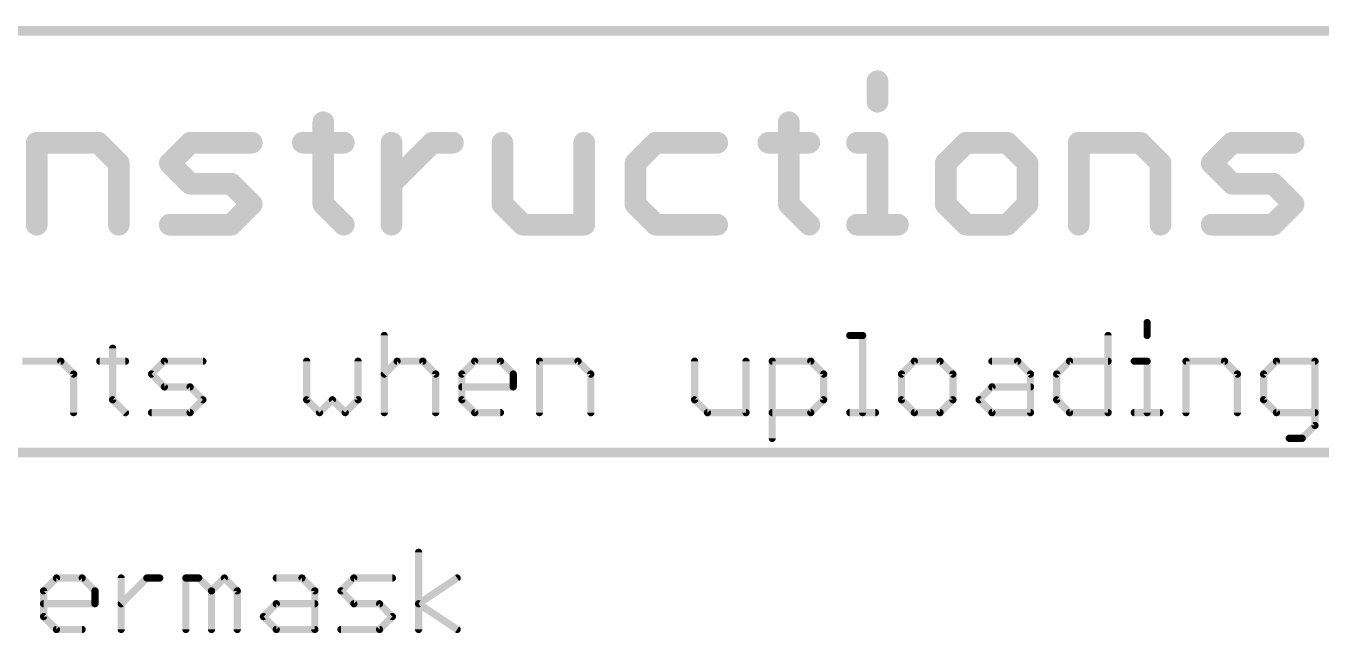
# Model space of a CAD drawing. Extents: x -41 to 92, y -75 to 33.
# Drawn here: x 16.37 to 43.7, y -36.83 to -24.03 of the extents above; entities that cross this region are included whole.
import ezdxf

# ---------------------------------------------------------------- set-up
doc = ezdxf.new("R2010")
doc.units = 0
doc.layers.add('51', color=53, linetype='CONTINUOUS')

msp = doc.modelspace()

# ---------------------------------------------------------------- linework, layer by layer
at = {"layer": '51'}
for points, const_width in [([(-10.16, -24.13), (91.44, -24.13)], 0.2032), ([(34.3369, -25.1942), (34.3369, -25.6264)], 0.4572), ([(22.6429, -26.0586), (22.6429, -27.7872)], 0.4572), ([(32.4658, -26.0586), (32.4658, -27.7872)], 0.4572), ([(16.5976, -28.2194), (16.5976, -26.4907)], 0.4572), ([(16.5976, -26.4907), (17.8941, -26.4907)], 0.4572), ([(17.8941, -26.4907), (18.3263, -26.9229)], 0.4572), ([(19.4042, -26.9229), (19.8363, -26.4907)], 0.4572), ([(19.8363, -26.4907), (21.1328, -26.4907)], 0.4572), ([(22.2107, -26.4907), (23.0751, -26.4907)], 0.4572), ([(24.0818, -28.2194), (24.0818, -26.4907)], 0.4572), ([(24.0818, -27.3551), (24.9461, -26.4907)], 0.4572), ([(24.9461, -26.4907), (25.3783, -26.4907)], 0.4572), ([(26.4206, -26.4907), (26.4206, -27.7872)], 0.4572), ([(28.1492, -28.2194), (28.1492, -26.4907)], 0.4572), ([(29.6593, -26.4907), (29.2271, -26.9229)], 0.4572), ([(30.9558, -26.4907), (29.6593, -26.4907)], 0.4572), ([(32.0337, -26.4907), (32.898, -26.4907)], 0.4572), ([(33.9047, -26.4907), (34.3369, -26.4907)], 0.4572), ([(34.3369, -26.4907), (34.3369, -28.2194)], 0.4572), ([(36.2079, -26.4907), (35.7757, -26.9229)], 0.4572), ([(37.0722, -26.4907), (36.2079, -26.4907)], 0.4572), ([(37.5044, -26.9229), (37.0722, -26.4907)], 0.4572), ([(38.5823, -28.2194), (38.5823, -26.4907)], 0.4572), ([(38.5823, -26.4907), (39.8788, -26.4907)], 0.4572), ([(39.8788, -26.4907), (40.311, -26.9229)], 0.4572), ([(41.3889, -26.9229), (41.821, -26.4907)], 0.4572), ([(41.821, -26.4907), (43.1175, -26.4907)], 0.4572), ([(18.3263, -26.9229), (18.3263, -28.2194)], 0.4572), ([(19.8363, -27.3551), (19.4042, -26.9229)], 0.4572), ([(29.2271, -26.9229), (29.2271, -27.7872)], 0.4572), ([(35.7757, -26.9229), (35.7757, -27.7872)], 0.4572), ([(37.5044, -27.7872), (37.5044, -26.9229)], 0.4572), ([(40.311, -26.9229), (40.311, -28.2194)], 0.4572), ([(41.821, -27.3551), (41.3889, -26.9229)], 0.4572), ([(20.7007, -27.3551), (19.8363, -27.3551)], 0.4572), ([(21.1328, -27.7872), (20.7007, -27.3551)], 0.4572), ([(42.6854, -27.3551), (41.821, -27.3551)], 0.4572), ([(43.1175, -27.7872), (42.6854, -27.3551)], 0.4572), ([(20.7007, -28.2194), (21.1328, -27.7872)], 0.4572), ([(22.6429, -27.7872), (23.0751, -28.2194)], 0.4572), ([(26.4206, -27.7872), (26.8527, -28.2194)], 0.4572), ([(29.2271, -27.7872), (29.6593, -28.2194)], 0.4572), ([(32.4658, -27.7872), (32.898, -28.2194)], 0.4572), ([(35.7757, -27.7872), (36.2079, -28.2194)], 0.4572), ([(37.0722, -28.2194), (37.5044, -27.7872)], 0.4572), ([(42.6854, -28.2194), (43.1175, -27.7872)], 0.4572), ([(19.4042, -28.2194), (20.7007, -28.2194)], 0.4572), ([(26.8527, -28.2194), (28.1492, -28.2194)], 0.4572), ([(29.6593, -28.2194), (30.9558, -28.2194)], 0.4572), ([(33.9047, -28.2194), (34.769, -28.2194)], 0.4572), ([(36.2079, -28.2194), (37.0722, -28.2194)], 0.4572), ([(41.3889, -28.2194), (42.6854, -28.2194)], 0.4572), ([(40.0263, -30.2836), (40.0263, -30.5548)], 0.1524), ([(23.9293, -30.5548), (23.9293, -32.1818)], 0.1524), ([(33.7523, -30.5548), (34.0234, -30.5548)], 0.1524), ([(34.0234, -30.5548), (34.0234, -32.1818)], 0.1524), ([(39.2027, -30.5548), (39.2027, -32.1818)], 0.1524), ([(18.1976, -30.826), (18.1976, -31.9106)], 0.1524), ([(16.2893, -31.0971), (17.1028, -31.0971)], 0.1524), ([(17.1028, -31.0971), (17.3739, -31.3683)], 0.1524), ([(17.9264, -31.0971), (18.4687, -31.0971)], 0.1524), ([(19.0179, -31.3683), (19.289, -31.0971)], 0.1524), ([(19.289, -31.0971), (20.1025, -31.0971)], 0.1524), ([(22.2922, -31.0971), (22.2922, -31.9106)], 0.1524), ([(23.3768, -31.9106), (23.3768, -31.0971)], 0.1524), ([(23.9293, -31.3683), (24.2005, -31.0971)], 0.1524), ([(24.2005, -31.0971), (24.7428, -31.0971)], 0.1524), ([(24.7428, -31.0971), (25.014, -31.3683)], 0.1524), ([(25.5665, -31.3683), (25.8376, -31.0971)], 0.1524), ([(25.8376, -31.0971), (26.38, -31.0971)], 0.1524), ([(26.38, -31.0971), (26.6511, -31.3683)], 0.1524), ([(27.2036, -32.1818), (27.2036, -31.0971)], 0.1524), ([(27.2036, -31.0971), (28.0171, -31.0971)], 0.1524), ([(28.0171, -31.0971), (28.2883, -31.3683)], 0.1524), ([(30.4779, -31.0971), (30.4779, -31.9106)], 0.1524), ([(31.5626, -32.1818), (31.5626, -31.0971)], 0.1524), ([(32.1151, -32.7241), (32.1151, -31.0971)], 0.1524), ([(32.1151, -31.0971), (32.9286, -31.0971)], 0.1524), ([(32.9286, -31.0971), (33.1998, -31.3683)], 0.1524), ([(35.1149, -31.0971), (34.8437, -31.3683)], 0.1524), ([(35.6572, -31.0971), (35.1149, -31.0971)], 0.1524), ([(35.9284, -31.3683), (35.6572, -31.0971)], 0.1524), ([(36.752, -31.0971), (37.2944, -31.0971)], 0.1524), ([(37.2944, -31.0971), (37.5655, -31.3683)], 0.1524), ([(38.118, -31.3683), (38.3892, -31.0971)], 0.1524), ([(38.3892, -31.0971), (39.2027, -31.0971)], 0.1524), ([(39.7552, -31.0971), (40.0263, -31.0971)], 0.1524), ([(40.0263, -31.0971), (40.0263, -32.1818)], 0.1524), ([(40.8466, -32.1818), (40.8466, -31.0971)], 0.1524), ([(40.8466, -31.0971), (41.6601, -31.0971)], 0.1524), ([(41.6601, -31.0971), (41.9313, -31.3683)], 0.1524), ([(42.7549, -31.0971), (42.4838, -31.3683)], 0.1524), ([(43.5684, -31.0971), (42.7549, -31.0971)], 0.1524), ([(43.5684, -32.453), (43.5684, -31.0971)], 0.1524), ([(17.3739, -31.3683), (17.3739, -32.1818)], 0.1524), ([(19.289, -31.6395), (19.0179, -31.3683)], 0.1524), ([(25.014, -31.3683), (25.014, -32.1818)], 0.1524), ([(25.5665, -31.9106), (25.5665, -31.3683)], 0.1524), ([(26.6511, -31.3683), (26.6511, -31.6395)], 0.1524), ([(28.2883, -31.3683), (28.2883, -32.1818)], 0.1524), ([(33.1998, -31.3683), (33.1998, -31.9106)], 0.1524), ([(34.8437, -31.3683), (34.8437, -31.9106)], 0.1524), ([(35.9284, -31.9106), (35.9284, -31.3683)], 0.1524), ([(37.5655, -31.3683), (37.5655, -32.1818)], 0.1524), ([(38.118, -31.9106), (38.118, -31.3683)], 0.1524), ([(41.9313, -31.3683), (41.9313, -32.1818)], 0.1524), ([(42.4838, -31.3683), (42.4838, -31.9106)], 0.1524), ([(19.8314, -31.6395), (19.289, -31.6395)], 0.1524), ([(20.1025, -31.9106), (19.8314, -31.6395)], 0.1524), ([(26.6511, -31.6395), (25.5665, -31.6395)], 0.1524), ([(36.4809, -31.9106), (36.752, -31.6395)], 0.1524), ([(36.752, -31.6395), (37.5655, -31.6395)], 0.1524), ([(18.1976, -31.9106), (18.4687, -32.1818)], 0.1524), ([(19.8314, -32.1818), (20.1025, -31.9106)], 0.1524), ([(22.2922, -31.9106), (22.5633, -32.1818)], 0.1524), ([(22.5633, -32.1818), (22.8345, -31.9106)], 0.1524), ([(22.8345, -31.9106), (23.1057, -32.1818)], 0.1524), ([(23.1057, -32.1818), (23.3768, -31.9106)], 0.1524), ([(25.8376, -32.1818), (25.5665, -31.9106)], 0.1524), ([(30.4779, -31.9106), (30.7491, -32.1818)], 0.1524), ([(33.1998, -31.9106), (32.9286, -32.1818)], 0.1524), ([(34.8437, -31.9106), (35.1149, -32.1818)], 0.1524), ([(35.6572, -32.1818), (35.9284, -31.9106)], 0.1524), ([(36.752, -32.1818), (36.4809, -31.9106)], 0.1524), ([(38.3892, -32.1818), (38.118, -31.9106)], 0.1524), ([(42.4838, -31.9106), (42.7549, -32.1818)], 0.1524), ([(19.0179, -32.1818), (19.8314, -32.1818)], 0.1524), ([(26.38, -32.1818), (25.8376, -32.1818)], 0.1524), ([(30.7491, -32.1818), (31.5626, -32.1818)], 0.1524), ([(32.9286, -32.1818), (32.1151, -32.1818)], 0.1524), ([(33.7523, -32.1818), (34.2946, -32.1818)], 0.1524), ([(35.1149, -32.1818), (35.6572, -32.1818)], 0.1524), ([(37.5655, -32.1818), (36.752, -32.1818)], 0.1524), ([(39.2027, -32.1818), (38.3892, -32.1818)], 0.1524), ([(39.7552, -32.1818), (40.2975, -32.1818)], 0.1524), ([(42.7549, -32.1818), (43.5684, -32.1818)], 0.1524), ([(43.2973, -32.7241), (43.5684, -32.453)], 0.1524), ([(43.0261, -32.7241), (43.2973, -32.7241)], 0.1524), ([(-10.16, -33.02), (91.44, -33.02)], 0.2032), ([(24.6536, -36.7538), (24.6536, -35.1268)], 0.1524), ([(16.7407, -35.9403), (17.0118, -35.6691)], 0.1524), ([(17.0118, -35.6691), (17.5542, -35.6691)], 0.1524), ([(17.5542, -35.6691), (17.8253, -35.9403)], 0.1524), ([(18.3778, -36.7538), (18.3778, -35.6691)], 0.1524), ([(18.3778, -36.2115), (18.9202, -35.6691)], 0.1524), ([(18.9202, -35.6691), (19.1913, -35.6691)], 0.1524), ([(19.7421, -36.7538), (19.7421, -35.6691)], 0.1524), ([(19.7421, -35.6691), (20.0133, -35.6691)], 0.1524), ([(20.0133, -35.6691), (20.2845, -35.9403)], 0.1524), ([(20.2845, -35.9403), (20.5556, -35.6691)], 0.1524), ([(20.5556, -35.6691), (20.8268, -35.9403)], 0.1524), ([(21.6505, -35.6691), (22.1928, -35.6691)], 0.1524), ([(22.1928, -35.6691), (22.464, -35.9403)], 0.1524), ([(23.0165, -35.9403), (23.2876, -35.6691)], 0.1524), ([(23.2876, -35.6691), (24.1011, -35.6691)], 0.1524), ([(24.6536, -36.2115), (25.4671, -35.6691)], 0.1524), ([(16.7407, -36.4826), (16.7407, -35.9403)], 0.1524), ([(17.8253, -35.9403), (17.8253, -36.2115)], 0.1524), ([(20.2845, -35.9403), (20.2845, -36.7538)], 0.1524), ([(20.8268, -35.9403), (20.8268, -36.7538)], 0.1524), ([(22.464, -35.9403), (22.464, -36.7538)], 0.1524), ([(23.2876, -36.2115), (23.0165, -35.9403)], 0.1524), ([(17.8253, -36.2115), (16.7407, -36.2115)], 0.1524), ([(21.3793, -36.4826), (21.6505, -36.2115)], 0.1524), ([(21.6505, -36.2115), (22.464, -36.2115)], 0.1524), ([(23.8299, -36.2115), (23.2876, -36.2115)], 0.1524), ([(24.1011, -36.4826), (23.8299, -36.2115)], 0.1524), ([(25.4671, -36.7538), (24.6536, -36.2115)], 0.1524), ([(17.0118, -36.7538), (16.7407, -36.4826)], 0.1524), ([(21.6505, -36.7538), (21.3793, -36.4826)], 0.1524), ([(23.8299, -36.7538), (24.1011, -36.4826)], 0.1524), ([(17.5542, -36.7538), (17.0118, -36.7538)], 0.1524), ([(22.464, -36.7538), (21.6505, -36.7538)], 0.1524), ([(23.0165, -36.7538), (23.8299, -36.7538)], 0.1524)]:
    msp.add_lwpolyline(points, dxfattribs=dict(at, const_width=const_width))
for points, const_width in [([(34.4512, -25.1942, 1), (34.2226, -25.1942)], 0.2286), ([(34.2226, -25.6264, 1), (34.4512, -25.6264)], 0.2286), ([(22.7572, -26.0586, 1), (22.5286, -26.0586)], 0.2286), ([(32.5801, -26.0586, 1), (32.3515, -26.0586)], 0.2286), ([(16.7119, -26.4907, 1), (16.4833, -26.4907)], 0.2286), ([(16.5976, -26.3764, 1), (16.5976, -26.605)], 0.2286), ([(17.9749, -26.4099, 1), (17.8133, -26.5715)], 0.2286), ([(17.8941, -26.605, 1), (17.8941, -26.3764)], 0.2286), ([(19.8363, -26.3764, 1), (19.8363, -26.605)], 0.2286), ([(19.9172, -26.5715, 1), (19.7555, -26.4099)], 0.2286), ([(21.1328, -26.605, 1), (21.1328, -26.3764)], 0.2286), ([(22.2107, -26.3764, 1), (22.2107, -26.605)], 0.2286), ([(23.0751, -26.605, 1), (23.0751, -26.3764)], 0.2286), ([(24.1961, -26.4907, 1), (23.9675, -26.4907)], 0.2286), ([(24.9461, -26.3764, 1), (24.9461, -26.605)], 0.2286), ([(25.0269, -26.5715, 1), (24.8653, -26.4099)], 0.2286), ([(25.3783, -26.605, 1), (25.3783, -26.3764)], 0.2286), ([(26.5349, -26.4907, 1), (26.3063, -26.4907)], 0.2286), ([(28.2635, -26.4907, 1), (28.0349, -26.4907)], 0.2286), ([(29.6593, -26.3764, 1), (29.6593, -26.605)], 0.2286), ([(29.7401, -26.5715, 1), (29.5785, -26.4099)], 0.2286), ([(30.9558, -26.605, 1), (30.9558, -26.3764)], 0.2286), ([(32.0337, -26.3764, 1), (32.0337, -26.605)], 0.2286), ([(32.898, -26.605, 1), (32.898, -26.3764)], 0.2286), ([(33.9047, -26.3764, 1), (33.9047, -26.605)], 0.2286), ([(34.4512, -26.4907, 1), (34.2226, -26.4907)], 0.2286), ([(34.3369, -26.605, 1), (34.3369, -26.3764)], 0.2286), ([(36.2079, -26.3764, 1), (36.2079, -26.605)], 0.2286), ([(36.2887, -26.5715, 1), (36.1271, -26.4099)], 0.2286), ([(37.1531, -26.4099, 1), (36.9914, -26.5715)], 0.2286), ([(37.0722, -26.605, 1), (37.0722, -26.3764)], 0.2286), ([(38.6966, -26.4907, 1), (38.468, -26.4907)], 0.2286), ([(38.5823, -26.3764, 1), (38.5823, -26.605)], 0.2286), ([(39.9596, -26.4099, 1), (39.798, -26.5715)], 0.2286), ([(39.8788, -26.605, 1), (39.8788, -26.3764)], 0.2286), ([(41.821, -26.3764, 1), (41.821, -26.605)], 0.2286), ([(41.9018, -26.5715, 1), (41.7402, -26.4099)], 0.2286), ([(43.1175, -26.605, 1), (43.1175, -26.3764)], 0.2286), ([(18.4406, -26.9229, 1), (18.212, -26.9229)], 0.2286), ([(18.2455, -27.0037, 1), (18.4071, -26.8421)], 0.2286), ([(19.485, -26.8421, 1), (19.3233, -27.0037)], 0.2286), ([(19.3233, -26.8421, 1), (19.485, -27.0037)], 0.2286), ([(29.3414, -26.9229, 1), (29.1128, -26.9229)], 0.2286), ([(29.1463, -26.8421, 1), (29.3079, -27.0037)], 0.2286), ([(35.89, -26.9229, 1), (35.6614, -26.9229)], 0.2286), ([(35.6949, -26.8421, 1), (35.8566, -27.0037)], 0.2286), ([(37.6187, -26.9229, 1), (37.3901, -26.9229)], 0.2286), ([(37.4236, -27.0037, 1), (37.5852, -26.8421)], 0.2286), ([(40.4253, -26.9229, 1), (40.1967, -26.9229)], 0.2286), ([(40.2301, -27.0037, 1), (40.3918, -26.8421)], 0.2286), ([(41.4697, -26.8421, 1), (41.308, -27.0037)], 0.2286), ([(41.308, -26.8421, 1), (41.4697, -27.0037)], 0.2286), ([(19.8363, -27.2408, 1), (19.8363, -27.4694)], 0.2286), ([(19.7555, -27.4359, 1), (19.9172, -27.2742)], 0.2286), ([(20.7815, -27.2742, 1), (20.6198, -27.4359)], 0.2286), ([(20.7007, -27.4694, 1), (20.7007, -27.2408)], 0.2286), ([(24.0009, -27.2742, 1), (24.1626, -27.4359)], 0.2286), ([(41.821, -27.2408, 1), (41.821, -27.4694)], 0.2286), ([(41.7402, -27.4359, 1), (41.9018, -27.2742)], 0.2286), ([(42.7662, -27.2742, 1), (42.6045, -27.4359)], 0.2286), ([(42.6854, -27.4694, 1), (42.6854, -27.2408)], 0.2286), ([(21.2137, -27.8681, 1), (21.052, -27.7064)], 0.2286), ([(21.052, -27.8681, 1), (21.2137, -27.7064)], 0.2286), ([(22.7237, -27.7064, 1), (22.5621, -27.8681)], 0.2286), ([(26.5014, -27.7064, 1), (26.3397, -27.8681)], 0.2286), ([(29.3079, -27.7064, 1), (29.1463, -27.8681)], 0.2286), ([(32.5467, -27.7064, 1), (32.385, -27.8681)], 0.2286), ([(35.8566, -27.7064, 1), (35.6949, -27.8681)], 0.2286), ([(37.5852, -27.8681, 1), (37.4236, -27.7064)], 0.2286), ([(43.1984, -27.8681, 1), (43.0367, -27.7064)], 0.2286), ([(43.0367, -27.8681, 1), (43.1984, -27.7064)], 0.2286), ([(22.5286, -27.7872, 1), (22.7572, -27.7872)], 0.2286), ([(26.3063, -27.7872, 1), (26.5349, -27.7872)], 0.2286), ([(29.1128, -27.7872, 1), (29.3414, -27.7872)], 0.2286), ([(32.3515, -27.7872, 1), (32.5801, -27.7872)], 0.2286), ([(35.6614, -27.7872, 1), (35.89, -27.7872)], 0.2286), ([(37.3901, -27.7872, 1), (37.6187, -27.7872)], 0.2286), ([(16.4833, -28.2194, 1), (16.7119, -28.2194)], 0.2286), ([(18.212, -28.2194, 1), (18.4406, -28.2194)], 0.2286), ([(19.4042, -28.1051, 1), (19.4042, -28.3337)], 0.2286), ([(20.6198, -28.1386, 1), (20.7815, -28.3002)], 0.2286), ([(20.7007, -28.3337, 1), (20.7007, -28.1051)], 0.2286), ([(22.9942, -28.3002, 1), (23.1559, -28.1386)], 0.2286), ([(23.9675, -28.2194, 1), (24.1961, -28.2194)], 0.2286), ([(26.8527, -28.1051, 1), (26.8527, -28.3337)], 0.2286), ([(26.7719, -28.3002, 1), (26.9335, -28.1386)], 0.2286), ([(28.0349, -28.2194, 1), (28.2635, -28.2194)], 0.2286), ([(28.1492, -28.3337, 1), (28.1492, -28.1051)], 0.2286), ([(29.6593, -28.1051, 1), (29.6593, -28.3337)], 0.2286), ([(29.5785, -28.3002, 1), (29.7401, -28.1386)], 0.2286), ([(30.9558, -28.3337, 1), (30.9558, -28.1051)], 0.2286), ([(32.8172, -28.3002, 1), (32.9788, -28.1386)], 0.2286), ([(33.9047, -28.1051, 1), (33.9047, -28.3337)], 0.2286), ([(34.2226, -28.2194, 1), (34.4512, -28.2194)], 0.2286), ([(34.769, -28.3337, 1), (34.769, -28.1051)], 0.2286), ([(36.2079, -28.1051, 1), (36.2079, -28.3337)], 0.2286), ([(36.1271, -28.3002, 1), (36.2887, -28.1386)], 0.2286), ([(36.9914, -28.1386, 1), (37.1531, -28.3002)], 0.2286), ([(37.0722, -28.3337, 1), (37.0722, -28.1051)], 0.2286), ([(38.468, -28.2194, 1), (38.6966, -28.2194)], 0.2286), ([(40.1967, -28.2194, 1), (40.4253, -28.2194)], 0.2286), ([(41.3889, -28.1051, 1), (41.3889, -28.3337)], 0.2286), ([(42.6045, -28.1386, 1), (42.7662, -28.3002)], 0.2286), ([(42.6854, -28.3337, 1), (42.6854, -28.1051)], 0.2286), ([(40.0644, -30.2836, 1), (39.9882, -30.2836)], 0.0762), ([(23.9674, -30.5548, 1), (23.8912, -30.5548)], 0.0762), ([(33.7523, -30.5167, 1), (33.7523, -30.5929)], 0.0762), ([(34.0615, -30.5548, 1), (33.9853, -30.5548)], 0.0762), ([(34.0234, -30.5929, 1), (34.0234, -30.5167)], 0.0762), ([(39.2408, -30.5548, 1), (39.1646, -30.5548)], 0.0762), ([(39.9882, -30.5548, 1), (40.0644, -30.5548)], 0.0762), ([(18.2357, -30.826, 1), (18.1595, -30.826)], 0.0762), ([(17.1297, -31.0702, 1), (17.0758, -31.1241)], 0.0762), ([(17.1028, -31.1352, 1), (17.1028, -31.059)], 0.0762), ([(17.9264, -31.059, 1), (17.9264, -31.1352)], 0.0762), ([(18.4687, -31.1352, 1), (18.4687, -31.059)], 0.0762), ([(19.289, -31.059, 1), (19.289, -31.1352)], 0.0762), ([(19.316, -31.1241, 1), (19.2621, -31.0702)], 0.0762), ([(20.1025, -31.1352, 1), (20.1025, -31.059)], 0.0762), ([(22.3303, -31.0971, 1), (22.2541, -31.0971)], 0.0762), ([(23.4149, -31.0971, 1), (23.3387, -31.0971)], 0.0762), ([(24.2005, -31.059, 1), (24.2005, -31.1352)], 0.0762), ([(24.2274, -31.1241, 1), (24.1735, -31.0702)], 0.0762), ([(24.7698, -31.0702, 1), (24.7159, -31.1241)], 0.0762), ([(24.7428, -31.1352, 1), (24.7428, -31.059)], 0.0762), ([(25.8376, -31.059, 1), (25.8376, -31.1352)], 0.0762), ([(25.8646, -31.1241, 1), (25.8107, -31.0702)], 0.0762), ([(26.4069, -31.0702, 1), (26.353, -31.1241)], 0.0762), ([(26.38, -31.1352, 1), (26.38, -31.059)], 0.0762), ([(27.2417, -31.0971, 1), (27.1655, -31.0971)], 0.0762), ([(27.2036, -31.059, 1), (27.2036, -31.1352)], 0.0762), ([(28.0441, -31.0702, 1), (27.9902, -31.1241)], 0.0762), ([(28.0171, -31.1352, 1), (28.0171, -31.059)], 0.0762), ([(30.516, -31.0971, 1), (30.4398, -31.0971)], 0.0762), ([(31.6007, -31.0971, 1), (31.5245, -31.0971)], 0.0762), ([(32.1532, -31.0971, 1), (32.077, -31.0971)], 0.0762), ([(32.1151, -31.059, 1), (32.1151, -31.1352)], 0.0762), ([(32.9555, -31.0702, 1), (32.9017, -31.1241)], 0.0762), ([(32.9286, -31.1352, 1), (32.9286, -31.059)], 0.0762), ([(35.1149, -31.059, 1), (35.1149, -31.1352)], 0.0762), ([(35.1418, -31.1241, 1), (35.0879, -31.0702)], 0.0762), ([(35.6841, -31.0702, 1), (35.6303, -31.1241)], 0.0762), ([(35.6572, -31.1352, 1), (35.6572, -31.059)], 0.0762), ([(36.752, -31.059, 1), (36.752, -31.1352)], 0.0762), ([(37.3213, -31.0702, 1), (37.2674, -31.1241)], 0.0762), ([(37.2944, -31.1352, 1), (37.2944, -31.059)], 0.0762), ([(38.3892, -31.059, 1), (38.3892, -31.1352)], 0.0762), ([(38.4161, -31.1241, 1), (38.3622, -31.0702)], 0.0762), ([(39.2027, -31.1352, 1), (39.2027, -31.059)], 0.0762), ([(39.7552, -31.059, 1), (39.7552, -31.1352)], 0.0762), ([(40.0644, -31.0971, 1), (39.9882, -31.0971)], 0.0762), ([(40.0263, -31.1352, 1), (40.0263, -31.059)], 0.0762), ([(40.8847, -31.0971, 1), (40.8085, -31.0971)], 0.0762), ([(40.8466, -31.059, 1), (40.8466, -31.1352)], 0.0762), ([(41.687, -31.0702, 1), (41.6332, -31.1241)], 0.0762), ([(41.6601, -31.1352, 1), (41.6601, -31.059)], 0.0762), ([(42.7549, -31.059, 1), (42.7549, -31.1352)], 0.0762), ([(42.7819, -31.1241, 1), (42.728, -31.0702)], 0.0762), ([(43.6065, -31.0971, 1), (43.5303, -31.0971)], 0.0762), ([(43.5684, -31.1352, 1), (43.5684, -31.059)], 0.0762), ([(17.412, -31.3683, 1), (17.3358, -31.3683)], 0.0762), ([(17.347, -31.3952, 1), (17.4009, -31.3414)], 0.0762), ([(19.0448, -31.3414, 1), (18.9909, -31.3952)], 0.0762), ([(18.9909, -31.3414, 1), (19.0448, -31.3952)], 0.0762), ([(23.9024, -31.3414, 1), (23.9563, -31.3952)], 0.0762), ([(25.0521, -31.3683, 1), (24.9759, -31.3683)], 0.0762), ([(24.987, -31.3952, 1), (25.0409, -31.3414)], 0.0762), ([(25.6046, -31.3683, 1), (25.5284, -31.3683)], 0.0762), ([(25.5395, -31.3414, 1), (25.5934, -31.3952)], 0.0762), ([(26.6892, -31.3683, 1), (26.613, -31.3683)], 0.0762), ([(26.6242, -31.3952, 1), (26.6781, -31.3414)], 0.0762), ([(28.3264, -31.3683, 1), (28.2502, -31.3683)], 0.0762), ([(28.2614, -31.3952, 1), (28.3152, -31.3414)], 0.0762), ([(33.2379, -31.3683, 1), (33.1617, -31.3683)], 0.0762), ([(33.1728, -31.3952, 1), (33.2267, -31.3414)], 0.0762), ([(34.8818, -31.3683, 1), (34.8056, -31.3683)], 0.0762), ([(34.8168, -31.3414, 1), (34.8706, -31.3952)], 0.0762), ([(35.9665, -31.3683, 1), (35.8903, -31.3683)], 0.0762), ([(35.9014, -31.3952, 1), (35.9553, -31.3414)], 0.0762), ([(37.6036, -31.3683, 1), (37.5274, -31.3683)], 0.0762), ([(37.5386, -31.3952, 1), (37.5925, -31.3414)], 0.0762), ([(38.1561, -31.3683, 1), (38.0799, -31.3683)], 0.0762), ([(38.0911, -31.3414, 1), (38.145, -31.3952)], 0.0762), ([(41.9694, -31.3683, 1), (41.8932, -31.3683)], 0.0762), ([(41.9043, -31.3952, 1), (41.9582, -31.3414)], 0.0762), ([(42.5219, -31.3683, 1), (42.4457, -31.3683)], 0.0762), ([(42.4568, -31.3414, 1), (42.5107, -31.3952)], 0.0762), ([(19.289, -31.6014, 1), (19.289, -31.6776)], 0.0762), ([(19.2621, -31.6664, 1), (19.316, -31.6125)], 0.0762), ([(19.8583, -31.6125, 1), (19.8044, -31.6664)], 0.0762), ([(19.8314, -31.6776, 1), (19.8314, -31.6014)], 0.0762), ([(25.5665, -31.6014, 1), (25.5665, -31.6776)], 0.0762), ([(26.613, -31.6395, 1), (26.6892, -31.6395)], 0.0762), ([(26.6511, -31.6776, 1), (26.6511, -31.6014)], 0.0762), ([(36.752, -31.6014, 1), (36.752, -31.6776)], 0.0762), ([(36.779, -31.6664, 1), (36.7251, -31.6125)], 0.0762), ([(37.5655, -31.6776, 1), (37.5655, -31.6014)], 0.0762), ([(18.2245, -31.8837, 1), (18.1706, -31.9376)], 0.0762), ([(18.1595, -31.9106, 1), (18.2357, -31.9106)], 0.0762), ([(20.1295, -31.9376, 1), (20.0756, -31.8837)], 0.0762), ([(20.0756, -31.9376, 1), (20.1295, -31.8837)], 0.0762), ([(22.3191, -31.8837, 1), (22.2652, -31.9376)], 0.0762), ([(22.2541, -31.9106, 1), (22.3303, -31.9106)], 0.0762), ([(22.8614, -31.8837, 1), (22.8076, -31.9376)], 0.0762), ([(22.8614, -31.9376, 1), (22.8076, -31.8837)], 0.0762), ([(23.3387, -31.9106, 1), (23.4149, -31.9106)], 0.0762), ([(23.4038, -31.9376, 1), (23.3499, -31.8837)], 0.0762), ([(25.5934, -31.8837, 1), (25.5395, -31.9376)], 0.0762), ([(25.5284, -31.9106, 1), (25.6046, -31.9106)], 0.0762), ([(30.5049, -31.8837, 1), (30.451, -31.9376)], 0.0762), ([(30.4398, -31.9106, 1), (30.516, -31.9106)], 0.0762), ([(33.1617, -31.9106, 1), (33.2379, -31.9106)], 0.0762), ([(33.2267, -31.9376, 1), (33.1728, -31.8837)], 0.0762), ([(34.8706, -31.8837, 1), (34.8168, -31.9376)], 0.0762), ([(34.8056, -31.9106, 1), (34.8818, -31.9106)], 0.0762), ([(35.8903, -31.9106, 1), (35.9665, -31.9106)], 0.0762), ([(35.9553, -31.9376, 1), (35.9014, -31.8837)], 0.0762), ([(36.5078, -31.8837, 1), (36.4539, -31.9376)], 0.0762), ([(36.4539, -31.8837, 1), (36.5078, -31.9376)], 0.0762), ([(38.145, -31.8837, 1), (38.0911, -31.9376)], 0.0762), ([(38.0799, -31.9106, 1), (38.1561, -31.9106)], 0.0762), ([(42.5107, -31.8837, 1), (42.4568, -31.9376)], 0.0762), ([(42.4457, -31.9106, 1), (42.5219, -31.9106)], 0.0762), ([(17.3358, -32.1818, 1), (17.412, -32.1818)], 0.0762), ([(18.4418, -32.2087, 1), (18.4957, -32.1549)], 0.0762), ([(19.0179, -32.1437, 1), (19.0179, -32.2199)], 0.0762), ([(19.8044, -32.1549, 1), (19.8583, -32.2087)], 0.0762), ([(19.8314, -32.2199, 1), (19.8314, -32.1437)], 0.0762), ([(22.5364, -32.1549, 1), (22.5903, -32.2087)], 0.0762), ([(22.5364, -32.2087, 1), (22.5903, -32.1549)], 0.0762), ([(23.0787, -32.1549, 1), (23.1326, -32.2087)], 0.0762), ([(23.0787, -32.2087, 1), (23.1326, -32.1549)], 0.0762), ([(23.8912, -32.1818, 1), (23.9674, -32.1818)], 0.0762), ([(24.9759, -32.1818, 1), (25.0521, -32.1818)], 0.0762), ([(25.8376, -32.1437, 1), (25.8376, -32.2199)], 0.0762), ([(25.8107, -32.2087, 1), (25.8646, -32.1549)], 0.0762), ([(26.38, -32.2199, 1), (26.38, -32.1437)], 0.0762), ([(27.1655, -32.1818, 1), (27.2417, -32.1818)], 0.0762), ([(28.2502, -32.1818, 1), (28.3264, -32.1818)], 0.0762), ([(30.7491, -32.1437, 1), (30.7491, -32.2199)], 0.0762), ([(30.7222, -32.2087, 1), (30.7761, -32.1549)], 0.0762), ([(31.5245, -32.1818, 1), (31.6007, -32.1818)], 0.0762), ([(31.5626, -32.2199, 1), (31.5626, -32.1437)], 0.0762), ([(32.1151, -32.1437, 1), (32.1151, -32.2199)], 0.0762), ([(32.9017, -32.1549, 1), (32.9555, -32.2087)], 0.0762), ([(32.9286, -32.2199, 1), (32.9286, -32.1437)], 0.0762), ([(33.7523, -32.1437, 1), (33.7523, -32.2199)], 0.0762), ([(33.9853, -32.1818, 1), (34.0615, -32.1818)], 0.0762), ([(34.2946, -32.2199, 1), (34.2946, -32.1437)], 0.0762), ([(35.1149, -32.1437, 1), (35.1149, -32.2199)], 0.0762), ([(35.0879, -32.2087, 1), (35.1418, -32.1549)], 0.0762), ([(35.6303, -32.1549, 1), (35.6841, -32.2087)], 0.0762), ([(35.6572, -32.2199, 1), (35.6572, -32.1437)], 0.0762), ([(36.752, -32.1437, 1), (36.752, -32.2199)], 0.0762), ([(36.7251, -32.2087, 1), (36.779, -32.1549)], 0.0762), ([(37.5274, -32.1818, 1), (37.6036, -32.1818)], 0.0762), ([(37.5655, -32.2199, 1), (37.5655, -32.1437)], 0.0762), ([(38.3892, -32.1437, 1), (38.3892, -32.2199)], 0.0762), ([(38.3622, -32.2087, 1), (38.4161, -32.1549)], 0.0762), ([(39.1646, -32.1818, 1), (39.2408, -32.1818)], 0.0762), ([(39.2027, -32.2199, 1), (39.2027, -32.1437)], 0.0762), ([(39.7552, -32.1437, 1), (39.7552, -32.2199)], 0.0762), ([(39.9882, -32.1818, 1), (40.0644, -32.1818)], 0.0762), ([(40.2975, -32.2199, 1), (40.2975, -32.1437)], 0.0762), ([(40.8085, -32.1818, 1), (40.8847, -32.1818)], 0.0762), ([(41.8932, -32.1818, 1), (41.9694, -32.1818)], 0.0762), ([(42.7549, -32.1437, 1), (42.7549, -32.2199)], 0.0762), ([(42.728, -32.2087, 1), (42.7819, -32.1549)], 0.0762), ([(43.5684, -32.2199, 1), (43.5684, -32.1437)], 0.0762), ([(43.5303, -32.453, 1), (43.6065, -32.453)], 0.0762), ([(43.5954, -32.4799, 1), (43.5415, -32.426)], 0.0762), ([(32.077, -32.7241, 1), (32.1532, -32.7241)], 0.0762), ([(43.0261, -32.686, 1), (43.0261, -32.7622)], 0.0762), ([(43.2703, -32.6972, 1), (43.3242, -32.7511)], 0.0762), ([(43.2973, -32.7622, 1), (43.2973, -32.686)], 0.0762), ([(24.6917, -35.1268, 1), (24.6155, -35.1268)], 0.0762), ([(17.0118, -35.631, 1), (17.0118, -35.7072)], 0.0762), ([(17.0388, -35.6961, 1), (16.9849, -35.6422)], 0.0762), ([(17.5811, -35.6422, 1), (17.5272, -35.6961)], 0.0762), ([(17.5542, -35.7072, 1), (17.5542, -35.631)], 0.0762), ([(18.4159, -35.6691, 1), (18.3397, -35.6691)], 0.0762), ([(18.9202, -35.631, 1), (18.9202, -35.7072)], 0.0762), ([(18.9471, -35.6961, 1), (18.8932, -35.6422)], 0.0762), ([(19.1913, -35.7072, 1), (19.1913, -35.631)], 0.0762), ([(19.7802, -35.6691, 1), (19.704, -35.6691)], 0.0762), ([(19.7421, -35.631, 1), (19.7421, -35.7072)], 0.0762), ([(20.0402, -35.6422, 1), (19.9864, -35.6961)], 0.0762), ([(20.0133, -35.7072, 1), (20.0133, -35.631)], 0.0762), ([(20.5826, -35.6422, 1), (20.5287, -35.6961)], 0.0762), ([(20.5826, -35.6961, 1), (20.5287, -35.6422)], 0.0762), ([(21.6505, -35.631, 1), (21.6505, -35.7072)], 0.0762), ([(22.2197, -35.6422, 1), (22.1658, -35.6961)], 0.0762), ([(22.1928, -35.7072, 1), (22.1928, -35.631)], 0.0762), ([(23.2876, -35.631, 1), (23.2876, -35.7072)], 0.0762), ([(23.3146, -35.6961, 1), (23.2607, -35.6422)], 0.0762), ([(24.1011, -35.7072, 1), (24.1011, -35.631)], 0.0762), ([(25.4882, -35.7008, 1), (25.446, -35.6374)], 0.0762), ([(16.7788, -35.9403, 1), (16.7026, -35.9403)], 0.0762), ([(16.7137, -35.9134, 1), (16.7676, -35.9672)], 0.0762), ([(17.8634, -35.9403, 1), (17.7872, -35.9403)], 0.0762), ([(17.7984, -35.9672, 1), (17.8523, -35.9134)], 0.0762), ([(20.3226, -35.9403, 1), (20.2464, -35.9403)], 0.0762), ([(20.2575, -35.9134, 1), (20.3114, -35.9672)], 0.0762), ([(20.2575, -35.9672, 1), (20.3114, -35.9134)], 0.0762), ([(20.8649, -35.9403, 1), (20.7887, -35.9403)], 0.0762), ([(20.7999, -35.9672, 1), (20.8537, -35.9134)], 0.0762), ([(22.5021, -35.9403, 1), (22.4259, -35.9403)], 0.0762), ([(22.437, -35.9672, 1), (22.4909, -35.9134)], 0.0762), ([(23.0434, -35.9134, 1), (22.9895, -35.9672)], 0.0762), ([(22.9895, -35.9134, 1), (23.0434, -35.9672)], 0.0762), ([(16.7407, -36.1734, 1), (16.7407, -36.2496)], 0.0762), ([(17.7872, -36.2115, 1), (17.8634, -36.2115)], 0.0762), ([(17.8253, -36.2496, 1), (17.8253, -36.1734)], 0.0762), ([(18.3509, -36.1845, 1), (18.4048, -36.2384)], 0.0762), ([(21.6505, -36.1734, 1), (21.6505, -36.2496)], 0.0762), ([(21.6774, -36.2384, 1), (21.6235, -36.1845)], 0.0762), ([(22.464, -36.2496, 1), (22.464, -36.1734)], 0.0762), ([(23.2876, -36.1734, 1), (23.2876, -36.2496)], 0.0762), ([(23.2607, -36.2384, 1), (23.3146, -36.1845)], 0.0762), ([(23.8569, -36.1845, 1), (23.803, -36.2384)], 0.0762), ([(23.8299, -36.2496, 1), (23.8299, -36.1734)], 0.0762), ([(24.6747, -36.1798, 1), (24.6325, -36.2432)], 0.0762), ([(24.6325, -36.1798, 1), (24.6747, -36.2432)], 0.0762), ([(16.7676, -36.4557, 1), (16.7137, -36.5096)], 0.0762), ([(16.7026, -36.4826, 1), (16.7788, -36.4826)], 0.0762), ([(21.4062, -36.4557, 1), (21.3524, -36.5096)], 0.0762), ([(21.3524, -36.4557, 1), (21.4062, -36.5096)], 0.0762), ([(24.128, -36.5096, 1), (24.0742, -36.4557)], 0.0762), ([(24.0742, -36.5096, 1), (24.1281, -36.4557)], 0.0762), ([(17.0118, -36.7157, 1), (17.0118, -36.7919)], 0.0762), ([(16.9849, -36.7807, 1), (17.0388, -36.7269)], 0.0762), ([(17.5542, -36.7919, 1), (17.5542, -36.7157)], 0.0762), ([(18.3397, -36.7538, 1), (18.4159, -36.7538)], 0.0762), ([(19.704, -36.7538, 1), (19.7802, -36.7538)], 0.0762), ([(20.2464, -36.7538, 1), (20.3226, -36.7538)], 0.0762), ([(20.7887, -36.7538, 1), (20.8649, -36.7538)], 0.0762), ([(21.6505, -36.7157, 1), (21.6505, -36.7919)], 0.0762), ([(21.6235, -36.7807, 1), (21.6774, -36.7269)], 0.0762), ([(22.4259, -36.7538, 1), (22.5021, -36.7538)], 0.0762), ([(22.464, -36.7919, 1), (22.464, -36.7157)], 0.0762), ([(23.0165, -36.7157, 1), (23.0165, -36.7919)], 0.0762), ([(23.803, -36.7269, 1), (23.8569, -36.7807)], 0.0762), ([(23.8299, -36.7919, 1), (23.8299, -36.7157)], 0.0762), ([(24.6155, -36.7538, 1), (24.6917, -36.7538)], 0.0762), ([(25.446, -36.7855, 1), (25.4882, -36.7221)], 0.0762)]:
    msp.add_lwpolyline(points, format="xyb", dxfattribs=dict(at, const_width=const_width))

doc.saveas('drawing.dxf')
